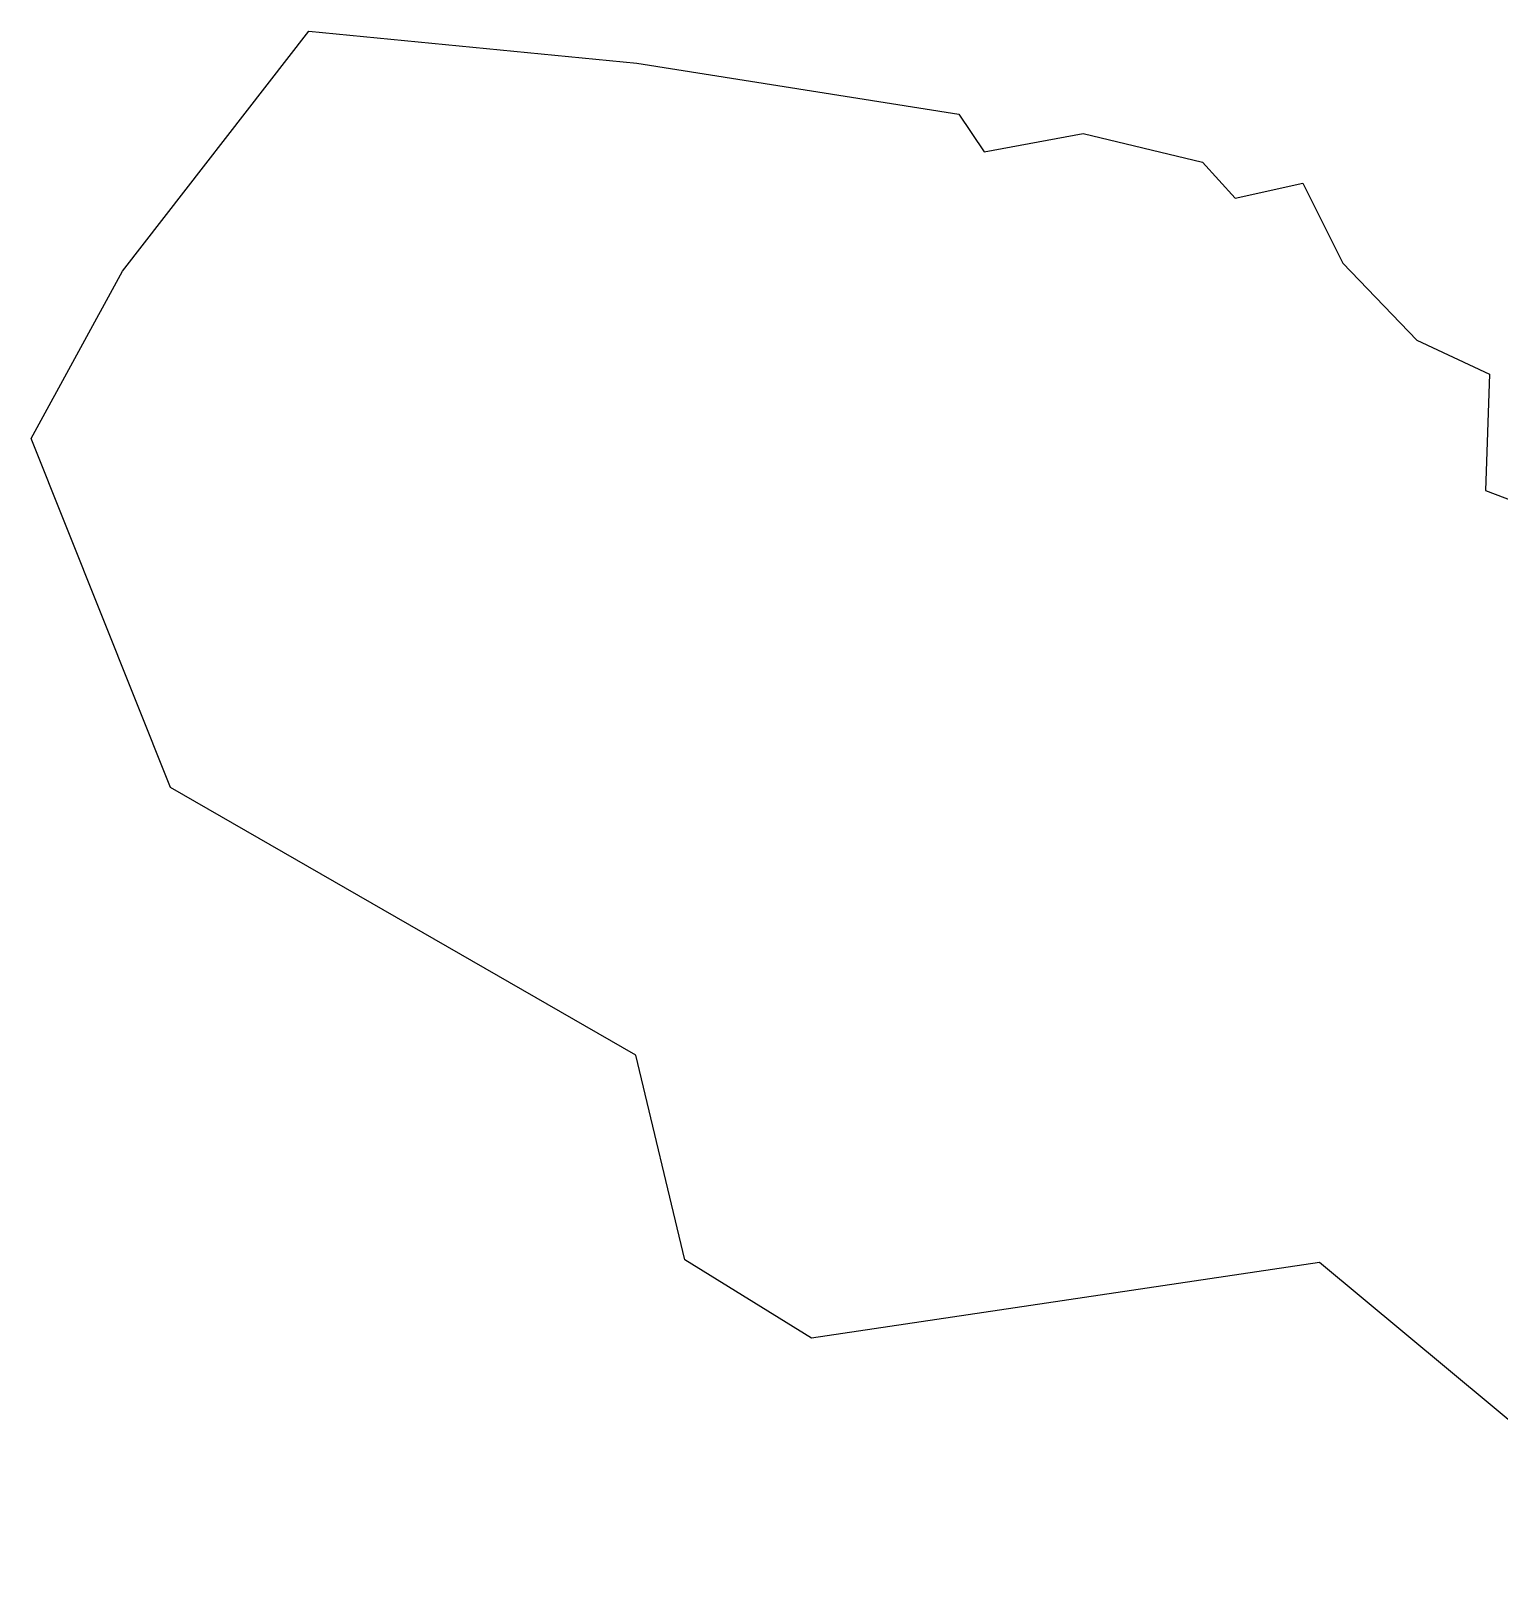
# Model space of a CAD drawing. Header units: metres. Extents: x 311963 to 314083, y 1901421 to 1902686.
# Drawn here: x 311963 to 312914, y 1901677 to 1902686 of the extents above; entities that cross this region are included whole.
import ezdxf

# ---------------------------------------------------------------- set-up
doc = ezdxf.new("R2010")
doc.units = ezdxf.units.M
doc.layers.add('village', color=3, linetype='Continuous')

msp = doc.modelspace()

# ---------------------------------------------------------------- linework, layer by layer
at = {"layer": 'village', "color": 3}
for p, q in [((312022.6, 1902530.2), (312143.3, 1902685.6)), ((312143.3, 1902685.6), (312355.5, 1902664.8)), ((312355.5, 1902664.8), (312563.9, 1902631.9)), ((312563.9, 1902631.9), (312580.3, 1902607.4)), ((312580.3, 1902607.4), (312644.4, 1902619.3)), ((312644.4, 1902619.3), (312721.5, 1902600.7)), ((312721.5, 1902600.7), (312742.7, 1902577.4)), ((312742.7, 1902577.4), (312786.6, 1902587.1)), ((312786.6, 1902587.1), (312812.4, 1902535.4)), ((311963.5, 1902421.8), (312022.6, 1902530.2)), ((312812.4, 1902535.4), (312860.3, 1902485.6)), ((312860.3, 1902485.6), (312907.3, 1902463.4)), ((312907.3, 1902463.4), (312904.7, 1902388.2)), ((312053.7, 1902195.8), (311963.5, 1902421.8)), ((312904.7, 1902388.2), (312959.3, 1902367.2)), ((312354.9, 1902022.7), (312053.7, 1902195.8)), ((312386.6, 1901890), (312354.9, 1902022.7)), ((312468.6, 1901839.4), (312386.6, 1901890)), ((312797.2, 1901888.3), (312468.6, 1901839.4)), ((313051.2, 1901677.1), (312797.2, 1901888.3))]:
    msp.add_line(p, q, dxfattribs=at)

doc.saveas('drawing.dxf')
